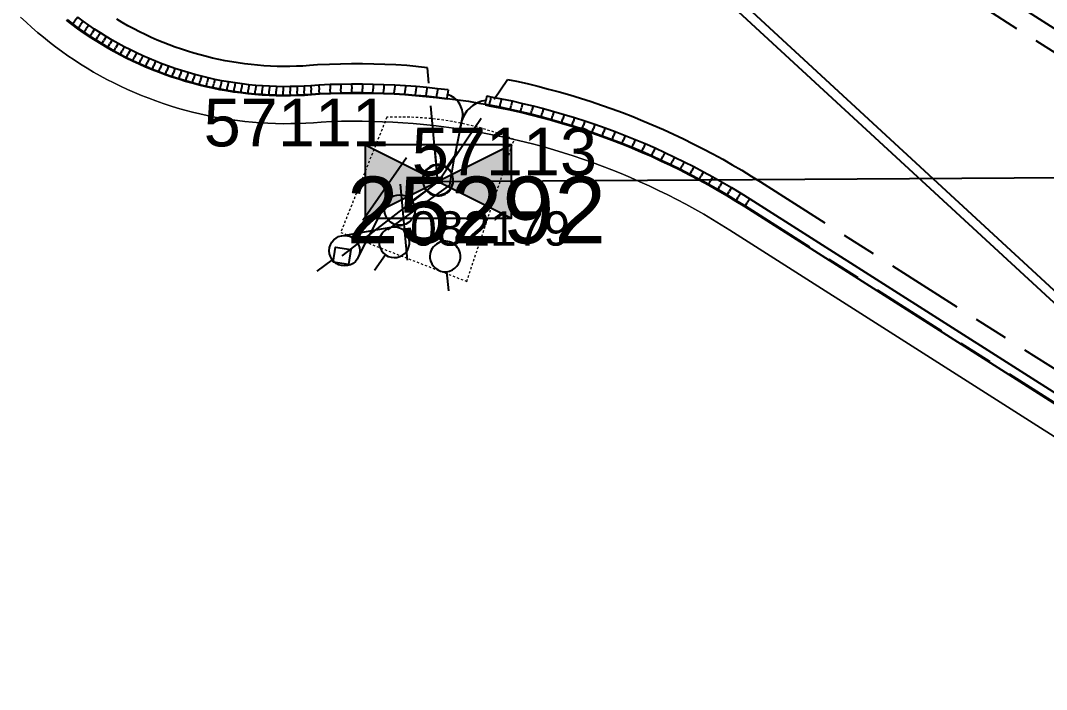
# Model space of a CAD drawing. Header units: metres. Extents: x 0 to 294317, y 0 to 6233398.
# Drawn here: x 292487 to 292540.8, y 6232032.2 to 6232067.3 of the extents above; entities that cross this region are included whole.
import ezdxf
from ezdxf.enums import TextEntityAlignment as Align

# ---------------------------------------------------------------- set-up
doc = ezdxf.new("R2010")
doc.units = ezdxf.units.M
for name, pattern in [('Cable Exist UG', [8.2, 4, -1.2, 1.8, -1.2]), ('HIDDEN', [0.375, 0.25, -0.125]), ('HIDDEN2', [0.1875, 0.125, -0.0625])]:
    doc.linetypes.add(name, pattern=pattern)
doc.layers.get('0').update_dxf_attribs({"color": 6})
for name, color, linetype, lineweight in [('Cadastre Land Parcels_SP_EXT', 9, 'Continuous', 5), ('Cadastre Other Property_SP_EXT', 9, 'HIDDEN', 5), ('Cadastre Roads_SP_EXT', 9, 'Continuous', 5)]:
    doc.layers.add(name, color=color, linetype=linetype, lineweight=lineweight)
for name, color, linetype in [('Duct_SP_EXT', 7, 'Continuous'), ('Equip_HV_EXT', 7, 'Continuous'), ('Equip_LV_EXT', 7, 'Continuous'), ('Mains_HV_EXT', 7, 'Continuous'), ('Mains_SL_EXT', 7, 'Continuous'), ('Services_SP_EXT', 7, 'Continuous'), ('Sub_SP_EXT', 7, 'Continuous'), ('Trench_SP_EXT', 7, 'Continuous')]:
    doc.layers.add(name, color=color, linetype=linetype)
doc.styles.get("Standard").update_dxf_attribs({"font": 'arial.ttf'})
doc.styles.add('SWITCH_LABEL', font='arial.ttf', dxfattribs={"height": 2.5})

# ---------------------------------------------------------------- blocks, each defined once
blk = doc.blocks.new('SUB_PADMOUNT_EXT')
for points in [[(0, 0), (-3.84, 1.92), (-3.84, -1.92)], [(0, 0), (3.84, 1.92), (3.84, -1.92)]]:
    blk.add_hatch(color=256).paths.add_polyline_path(points)
for p, q in [((3.84, 1.92), (-3.84, -1.92)), ((-3.84, 1.92), (3.84, -1.92))]:
    blk.add_line(p, q)
blk.add_lwpolyline([(-3.84, -1.92), (3.84, -1.92), (3.84, 1.92), (-3.84, 1.92)], close=True)
for tag, height, flags, p in [('ASSET_NUM', 3.5, 8, (2, 2)), ('STREET_CODE', 0.2, 9, (1.5, 0)), ('OPERATING_VOLTAGE', 0.2, 9, (1.5, -0.6)), ('CONSTRUCTED_VOLTAGE', 0.2, 9, (1.5, -0.2)), ('NO_PHASES', 0.2, 9, (1.5, -0.4)), ('ORIENTATION', 0.2, 9, (1.5, -0.8)), ('OWNED_BY', 0.2, 9, (1.5, -1)), ('OPERATED_BY', 0.2, 9, (1.5, -1.2)), ('SECONDARY_VOLTAGE', 0.2, 9, (1.5, -1.6)), ('MAINTAINED_BY', 0.2, 9, (1.5, -1.4)), ('STATE', 0.2, 9, (1.5, -1.8)), ('SUBSTATION_TYPE', 0.2, 9, (1.5, -2.2)), ('PARENT', 0.2, 9, (1.5, -2)), ('USAGE', 0.2, 9, (1.5, -2.4)), ('LEGEND', 0.2, 9, (1.5, -2.6)), ('STREETNAME', 0.2, 9, (1.5, -3)), ('SUBURB', 0.2, 9, (1.5, -3.2)), ('LOCATION', 0.2, 9, (1.5, -2.8)), ('Z', 0.2, 1, (1.5, -3.6)), ('NOTES', 0.2, 9, (1.5, -3.4))]:
    blk.add_attdef(tag, text='', height=height, dxfattribs=dict(flags=flags)).set_placement(p, align=Align.MIDDLE_LEFT)
blk = doc.blocks.new('CCP_EXT')
at = {"flags": 9}
for tag, p in [('OWNED_BY', (0, -1)), ('USAGE', (0, -1.2)), ('LEGEND', (0, -1.4)), ('LIFE_SUPPORT', (0, -1.6)), ('STATE', (0, -1.8)), ('NOTES', (0, -2))]:
    blk.add_attdef(tag, text='', height=0.2, dxfattribs=at).set_placement(p, align=Align.MIDDLE_LEFT)
blk.add_wipeout([(0, 0.566), (0.566, 0), (0, -0.566), (-0.566, 0)])
blk.add_lwpolyline([(-0.566, 0), (0, 0.566), (0.566, 0), (0, -0.566), (-0.566, 0)])
at = {"flags": 1}
blk.add_attdef('Z', (0, 0), '', height=0.2, dxfattribs=at)
at = {"flags": 9}
for tag, p in [('CCP_TYPE', (0, 0)), ('OPERATING_VOLTAGE', (0, -0.6)), ('CONSTRUCTED_VOLTAGE', (0, -0.2)), ('NO_PHASES', (0, -0.4)), ('ORIENTATION', (0, -0.8))]:
    blk.add_attdef(tag, text='', height=0.2, dxfattribs=at).set_placement(p, align=Align.MIDDLE_LEFT)
blk = doc.blocks.new('LV_UG_DFUSE_CLOSED_EXT')
for points in [[(5.04, 0.726), (2.156, -0.717)], [(5.049, -0.707), (2.156, 0.717)], [(1, 0), (0, 0)], [(6.2, 0.013), (7.2, 0.013)]]:
    blk.add_lwpolyline(points)
for centre in [(1.8, 0), (5.4, 0.011)]:
    blk.add_circle(centre, 0.8)
at = {"flags": 9}
for tag, p in [('ACTUAL_STATUS', (0, 0)), ('OPERATING_VOLTAGE', (0, -0.6)), ('CONSTRUCTED_VOLTAGE', (0, -0.2)), ('NO_PHASES', (0, -0.4)), ('ORIENTATION', (0, -0.8)), ('STATE', (0, -1)), ('SWITCH_TYPE', (0, -1.2)), ('USAGE', (0, -1.4)), ('NOTES', (0, -1.6))]:
    blk.add_attdef(tag, text='', height=0.2, dxfattribs=at).set_placement(p, align=Align.MIDDLE_LEFT)
at = {"flags": 1}
blk.add_attdef('Z', (0, 0), '', height=0.2, dxfattribs=at)
blk = doc.blocks.new('SWG_HOLEC_SU_EXT')
blk.add_line((1.8, -2), (5.8, -2))
for points in [[(1.8, -0.8, 1), (1.8, 0.8, 1)], [(5.8, -0.8, 1), (5.8, 0.8, 1)]]:
    blk.add_lwpolyline(points, format="xyb", close=True)
for points in [[(1, 0), (0, 0)], [(6.6, 0), (7.6, 0)]]:
    blk.add_lwpolyline(points)
at = {"style": 'SWITCH_LABEL', "flags": 8}
blk.add_attdef('ASSET_NUM', text='', height=2.5, rotation=179.9544, dxfattribs=at).set_placement((-2.4, 0), align=Align.MIDDLE_LEFT)
at = {"flags": 1}
blk.add_attdef('Z', (0, 0), '', height=0.2, dxfattribs=at)
at = {"flags": 9}
for tag, p in [('ACTUAL_STATUS', (0, -0.4)), ('CONSTRUCTED_VOLTAGE', (0, -0.6)), ('OPERATING_VOLTAGE', (0, -1)), ('NO_PHASES', (0, -0.8)), ('ORIENTATION', (0, -1.2)), ('OWNED_BY', (0, -1.4)), ('PARENT', (0, -1.6)), ('STATE', (0, -1.8)), ('SWITCH_TYPE', (0, -2)), ('USAGE', (0, -2.2)), ('STREETNAME', (0, -2.6)), ('LOCATION', (0, -2.4)), ('SUBURB', (0, -2.8)), ('NOTES', (0, -3))]:
    blk.add_attdef(tag, text='', height=0.2, dxfattribs=at).set_placement(p, align=Align.MIDDLE_LEFT)
at = {"style": 'SWITCH_LABEL', "flags": 9}
blk.add_attdef('STREET_CODE', text='', height=0.2, dxfattribs=at).set_placement((0, -0.2), align=Align.MIDDLE_LEFT)

msp = doc.modelspace()

# ---------------------------------------------------------------- linework, layer by layer
at = {"layer": 'Cadastre Land Parcels_SP_EXT', "linetype": 'Continuous'}
msp.add_lwpolyline([(292623.255, 6231993.206), (292524.206, 6232056.264), (292523.752, 6232056.549), (292523.293, 6232056.827), (292522.831, 6232057.098), (292522.366, 6232057.363), (292521.895, 6232057.62), (292521.421, 6232057.871), (292520.944, 6232058.114), (292520.463, 6232058.351), (292519.979, 6232058.581), (292519.491, 6232058.803), (292519, 6232059.019), (292518.506, 6232059.226), (292518.009, 6232059.427), (292517.51, 6232059.619), (292517.007, 6232059.806), (292516.501, 6232059.984), (292515.994, 6232060.155), (292515.483, 6232060.319), (292514.971, 6232060.475), (292514.456, 6232060.624), (292513.938, 6232060.764), (292513.419, 6232060.898), (292512.898, 6232061.023), (292512.376, 6232061.141), (292511.851, 6232061.252), (292511.325, 6232061.355), (292510.798, 6232061.449), (292510.268, 6232061.536), (292509.738, 6232061.615), (292509.208, 6232061.687), (292508.675, 6232061.751), (292508.142, 6232061.806), (292507.609, 6232061.854), (292507.074, 6232061.895), (292506.539, 6232061.927), (292506.004, 6232061.951), (292505.468, 6232061.968), (292504.932, 6232061.976), (292504.396, 6232061.977), (292503.861, 6232061.97), (292503.324, 6232061.955), (292502.789, 6232061.932), (292502.39, 6232061.899), (292501.99, 6232061.874), (292501.591, 6232061.857), (292501.191, 6232061.848), (292500.79, 6232061.846), (292500.79, 6232061.846), (292500.39, 6232061.853), (292499.991, 6232061.869), (292499.591, 6232061.891), (292499.192, 6232061.922), (292498.794, 6232061.961), (292498.396, 6232062.008), (292498, 6232062.062), (292497.604, 6232062.125), (292497.21, 6232062.194), (292496.817, 6232062.272), (292496.426, 6232062.358), (292496.037, 6232062.452), (292495.65, 6232062.554), (292495.265, 6232062.663), (292494.883, 6232062.78), (292494.502, 6232062.904), (292494.124, 6232063.036), (292493.749, 6232063.176), (292493.377, 6232063.323), (292493.007, 6232063.477), (292492.641, 6232063.639), (292492.279, 6232063.808), (292491.919, 6232063.984), (292491.564, 6232064.167), (292491.211, 6232064.357), (292490.863, 6232064.555), (292490.519, 6232064.759), (292490.179, 6232064.969), (292489.843, 6232065.188), (292489.511, 6232065.412), (292489.184, 6232065.643), (292488.862, 6232065.88), (292488.545, 6232066.124), (292488.232, 6232066.374), (292487.925, 6232066.631), (292487.622, 6232066.893), (292487.326, 6232067.161), (292487.034, 6232067.436)], dxfattribs=at)
at = {"layer": 'Duct_SP_EXT'}
for p, q in [((292533.891, 6232071.497), (292548.444, 6232062.231)), ((292490.029, 6232067.43), (292489.884, 6232067.238)), ((292490.318, 6232067.217), (292490.029, 6232067.43)), ((292489.74, 6232067.047), (292489.446, 6232067.273)), ((292489.74, 6232067.047), (292489.884, 6232067.238)), ((292490.038, 6232066.827), (292489.74, 6232067.047)), ((292490.038, 6232066.827), (292490.178, 6232067.022)), ((292490.341, 6232066.613), (292490.038, 6232066.827)), ((292490.318, 6232067.217), (292490.178, 6232067.022)), ((292490.614, 6232067.008), (292490.318, 6232067.217)), ((292490.614, 6232067.008), (292490.478, 6232066.811)), ((292490.916, 6232066.804), (292490.614, 6232067.008)), ((292490.341, 6232066.613), (292490.478, 6232066.811)), ((292490.65, 6232066.404), (292490.341, 6232066.613)), ((292490.65, 6232066.404), (292490.783, 6232066.604)), ((292490.961, 6232066.202), (292490.65, 6232066.404)), ((292490.916, 6232066.804), (292490.783, 6232066.604)), ((292491.218, 6232066.608), (292490.916, 6232066.804)), ((292490.961, 6232066.202), (292491.089, 6232066.405)), ((292491.218, 6232066.608), (292491.089, 6232066.405)), ((292491.524, 6232066.418), (292491.218, 6232066.608)), ((292491.524, 6232066.418), (292491.4, 6232066.213)), ((292491.836, 6232066.233), (292491.524, 6232066.418)), ((292491.276, 6232066.007), (292490.961, 6232066.202)), ((292491.276, 6232066.007), (292491.4, 6232066.213)), ((292491.596, 6232065.817), (292491.276, 6232066.007)), ((292491.596, 6232065.817), (292491.716, 6232066.025)), ((292491.917, 6232065.635), (292491.596, 6232065.817)), ((292491.836, 6232066.233), (292491.716, 6232066.025)), ((292492.149, 6232066.055), (292491.836, 6232066.233)), ((292491.917, 6232065.635), (292492.033, 6232065.845)), ((292492.149, 6232066.055), (292492.033, 6232065.845)), ((292492.468, 6232065.883), (292492.149, 6232066.055)), ((292492.468, 6232065.883), (292492.357, 6232065.671)), ((292492.79, 6232065.718), (292492.468, 6232065.883)), ((292492.245, 6232065.459), (292491.917, 6232065.635)), ((292492.245, 6232065.459), (292492.357, 6232065.671)), ((292492.574, 6232065.289), (292492.245, 6232065.459)), ((292492.574, 6232065.289), (292492.682, 6232065.503)), ((292492.908, 6232065.125), (292492.574, 6232065.289)), ((292492.79, 6232065.718), (292492.682, 6232065.503)), ((292493.115, 6232065.558), (292492.79, 6232065.718)), ((292492.908, 6232065.125), (292493.012, 6232065.342)), ((292493.115, 6232065.558), (292493.012, 6232065.342)), ((292493.444, 6232065.405), (292493.115, 6232065.558)), ((292493.444, 6232065.405), (292493.344, 6232065.187)), ((292493.773, 6232065.259), (292493.444, 6232065.405)), ((292493.773, 6232065.259), (292493.678, 6232065.039)), ((292494.106, 6232065.121), (292493.773, 6232065.259)), ((292493.245, 6232064.968), (292492.908, 6232065.125)), ((292493.245, 6232064.968), (292493.344, 6232065.187)), ((292493.584, 6232064.818), (292493.245, 6232064.968)), ((292493.584, 6232064.818), (292493.678, 6232065.039)), ((292493.925, 6232064.676), (292493.584, 6232064.818)), ((292493.925, 6232064.676), (292494.016, 6232064.898)), ((292494.272, 6232064.539), (292493.925, 6232064.676)), ((292494.106, 6232065.121), (292494.016, 6232064.898)), ((292494.444, 6232064.987), (292494.106, 6232065.121)), ((292494.272, 6232064.539), (292494.358, 6232064.763)), ((292494.444, 6232064.987), (292494.358, 6232064.763)), ((292494.783, 6232064.861), (292494.444, 6232064.987)), ((292494.783, 6232064.861), (292494.702, 6232064.635)), ((292495.122, 6232064.742), (292494.783, 6232064.861)), ((292495.122, 6232064.742), (292495.046, 6232064.515)), ((292495.467, 6232064.63), (292495.122, 6232064.742)), ((292494.62, 6232064.409), (292494.272, 6232064.539)), ((292494.62, 6232064.409), (292494.702, 6232064.635)), ((292494.969, 6232064.287), (292494.62, 6232064.409)), ((292494.969, 6232064.287), (292495.046, 6232064.515)), ((292495.322, 6232064.172), (292494.969, 6232064.287)), ((292495.322, 6232064.172), (292495.394, 6232064.401)), ((292495.677, 6232064.064), (292495.322, 6232064.172)), ((292495.467, 6232064.63), (292495.394, 6232064.401)), ((292495.813, 6232064.524), (292495.467, 6232064.63)), ((292495.677, 6232064.064), (292495.745, 6232064.294)), ((292495.813, 6232064.524), (292495.745, 6232064.294)), ((292496.161, 6232064.426), (292495.813, 6232064.524)), ((292496.035, 6232063.963), (292496.098, 6232064.194)), ((292496.161, 6232064.426), (292496.098, 6232064.194)), ((292496.512, 6232064.333), (292496.161, 6232064.426)), ((292496.512, 6232064.333), (292496.453, 6232064.101)), ((292496.862, 6232064.249), (292496.512, 6232064.333)), ((292496.862, 6232064.249), (292496.808, 6232064.015)), ((292497.214, 6232064.171), (292496.862, 6232064.249)), ((292497.214, 6232064.171), (292497.165, 6232063.936)), ((292497.568, 6232064.101), (292497.214, 6232064.171)), ((292496.035, 6232063.963), (292495.677, 6232064.064)), ((292496.395, 6232063.868), (292496.035, 6232063.963)), ((292496.395, 6232063.868), (292496.453, 6232064.101)), ((292496.754, 6232063.781), (292496.395, 6232063.868)), ((292496.754, 6232063.781), (292496.808, 6232064.015)), ((292497.116, 6232063.701), (292496.754, 6232063.781)), ((292497.116, 6232063.701), (292497.165, 6232063.936)), ((292497.48, 6232063.629), (292497.116, 6232063.701)), ((292497.48, 6232063.629), (292497.524, 6232063.865)), ((292497.846, 6232063.564), (292497.48, 6232063.629)), ((292497.568, 6232064.101), (292497.524, 6232063.865)), ((292497.926, 6232064.038), (292497.568, 6232064.101)), ((292497.846, 6232063.564), (292497.886, 6232063.801)), ((292497.926, 6232064.038), (292497.886, 6232063.801)), ((292498.283, 6232063.981), (292497.926, 6232064.038)), ((292498.213, 6232063.506), (292498.248, 6232063.743)), ((292498.283, 6232063.981), (292498.248, 6232063.743)), ((292498.641, 6232063.932), (292498.283, 6232063.981)), ((292498.58, 6232063.456), (292498.61, 6232063.694)), ((292498.641, 6232063.932), (292498.61, 6232063.694)), ((292499.002, 6232063.889), (292498.641, 6232063.932)), ((292498.95, 6232063.412), (292498.976, 6232063.651)), ((292499.002, 6232063.889), (292498.976, 6232063.651)), ((292499.362, 6232063.854), (292499.002, 6232063.889)), ((292499.32, 6232063.376), (292499.341, 6232063.615)), ((292499.362, 6232063.854), (292499.341, 6232063.615)), ((292499.72, 6232063.826), (292499.362, 6232063.854)), ((292499.72, 6232063.826), (292499.704, 6232063.587)), ((292500.081, 6232063.807), (292499.72, 6232063.826)), ((292500.081, 6232063.807), (292500.07, 6232063.567)), ((292500.444, 6232063.793), (292500.081, 6232063.807)), ((292500.444, 6232063.793), (292500.437, 6232063.553)), ((292500.803, 6232063.786), (292500.444, 6232063.793)), ((292500.803, 6232063.786), (292500.801, 6232063.546)), ((292501.165, 6232063.788), (292500.803, 6232063.786)), ((292501.529, 6232063.796), (292501.165, 6232063.788)), ((292501.165, 6232063.788), (292501.168, 6232063.548)), ((292501.888, 6232063.811), (292501.529, 6232063.796)), ((292501.529, 6232063.796), (292501.537, 6232063.556)), ((292502.249, 6232063.834), (292501.888, 6232063.811)), ((292501.888, 6232063.811), (292501.9, 6232063.571)), ((292502.669, 6232063.869), (292502.249, 6232063.834)), ((292502.249, 6232063.834), (292502.266, 6232063.595)), ((292503.257, 6232063.894), (292502.669, 6232063.869)), ((292502.669, 6232063.869), (292502.684, 6232063.629)), ((292502.699, 6232063.39), (292502.684, 6232063.629)), ((292503.82, 6232063.909), (292503.257, 6232063.894)), ((292503.257, 6232063.894), (292503.265, 6232063.654)), ((292503.273, 6232063.414), (292503.265, 6232063.654)), ((292504.384, 6232063.917), (292503.82, 6232063.909)), ((292503.82, 6232063.909), (292503.825, 6232063.669)), ((292503.83, 6232063.429), (292503.825, 6232063.669)), ((292504.949, 6232063.916), (292504.384, 6232063.917)), ((292504.384, 6232063.917), (292504.386, 6232063.677)), ((292504.387, 6232063.437), (292504.386, 6232063.677)), ((292504.945, 6232063.436), (292504.947, 6232063.676)), ((292504.949, 6232063.916), (292504.947, 6232063.676)), ((292505.514, 6232063.908), (292504.949, 6232063.916)), ((292505.503, 6232063.428), (292505.508, 6232063.668)), ((292505.514, 6232063.908), (292505.508, 6232063.668)), ((292506.078, 6232063.889), (292505.514, 6232063.908)), ((292506.06, 6232063.41), (292506.069, 6232063.65)), ((292506.078, 6232063.889), (292506.069, 6232063.65)), ((292506.641, 6232063.864), (292506.078, 6232063.889)), ((292506.615, 6232063.385), (292506.628, 6232063.625)), ((292506.641, 6232063.864), (292506.628, 6232063.625)), ((292507.206, 6232063.83), (292506.641, 6232063.864)), ((292507.206, 6232063.83), (292507.19, 6232063.591)), ((292507.77, 6232063.787), (292507.206, 6232063.83)), ((292507.77, 6232063.787), (292507.75, 6232063.548)), ((292508.329, 6232063.737), (292507.77, 6232063.787)), ((292508.329, 6232063.737), (292508.306, 6232063.498)), ((292508.89, 6232063.679), (292508.329, 6232063.737)), ((292508.89, 6232063.679), (292508.864, 6232063.441)), ((292509.439, 6232063.613), (292508.89, 6232063.679)), ((292509.439, 6232063.613), (292509.41, 6232063.375)), ((292498.213, 6232063.506), (292497.846, 6232063.564)), ((292498.58, 6232063.456), (292498.213, 6232063.506)), ((292498.95, 6232063.412), (292498.58, 6232063.456)), ((292499.32, 6232063.376), (292498.95, 6232063.412)), ((292499.688, 6232063.347), (292499.32, 6232063.376)), ((292499.688, 6232063.347), (292499.704, 6232063.587)), ((292500.058, 6232063.327), (292499.688, 6232063.347)), ((292500.058, 6232063.327), (292500.07, 6232063.567)), ((292500.431, 6232063.313), (292500.058, 6232063.327)), ((292500.431, 6232063.313), (292500.437, 6232063.553)), ((292500.8, 6232063.306), (292500.431, 6232063.313)), ((292500.8, 6232063.306), (292500.801, 6232063.546)), ((292501.172, 6232063.308), (292500.8, 6232063.306)), ((292501.172, 6232063.308), (292501.168, 6232063.548)), ((292501.544, 6232063.316), (292501.172, 6232063.308)), ((292501.544, 6232063.316), (292501.537, 6232063.556)), ((292501.913, 6232063.332), (292501.544, 6232063.316)), ((292501.913, 6232063.332), (292501.9, 6232063.571)), ((292502.284, 6232063.356), (292501.913, 6232063.332)), ((292502.284, 6232063.356), (292502.266, 6232063.595)), ((292502.699, 6232063.39), (292502.284, 6232063.356)), ((292503.273, 6232063.414), (292502.699, 6232063.39)), ((292503.83, 6232063.429), (292503.273, 6232063.414)), ((292504.387, 6232063.437), (292503.83, 6232063.429)), ((292504.945, 6232063.436), (292504.387, 6232063.437)), ((292505.503, 6232063.428), (292504.945, 6232063.436)), ((292506.06, 6232063.41), (292505.503, 6232063.428)), ((292506.615, 6232063.385), (292506.06, 6232063.41)), ((292507.173, 6232063.351), (292506.615, 6232063.385)), ((292507.173, 6232063.351), (292507.19, 6232063.591)), ((292507.73, 6232063.309), (292507.173, 6232063.351)), ((292507.73, 6232063.309), (292507.75, 6232063.548)), ((292508.283, 6232063.259), (292507.73, 6232063.309)), ((292508.283, 6232063.259), (292508.306, 6232063.498)), ((292508.837, 6232063.202), (292508.283, 6232063.259)), ((292508.837, 6232063.202), (292508.864, 6232063.441)), ((292509.382, 6232063.137), (292508.837, 6232063.202)), ((292509.382, 6232063.137), (292509.41, 6232063.375)), ((292511.376, 6232062.829), (292511.418, 6232063.065)), ((292511.461, 6232063.301), (292511.418, 6232063.065)), ((292511.461, 6232063.301), (292511.683, 6232063.261)), ((292511.683, 6232063.261), (292511.639, 6232063.025)), ((292511.683, 6232063.261), (292512.238, 6232063.153)), ((292512.238, 6232063.153), (292512.19, 6232062.918)), ((292512.238, 6232063.153), (292512.79, 6232063.036)), ((292511.376, 6232062.829), (292511.594, 6232062.79)), ((292511.594, 6232062.79), (292511.639, 6232063.025)), ((292511.594, 6232062.79), (292512.142, 6232062.683)), ((292512.142, 6232062.683), (292512.19, 6232062.918)), ((292512.142, 6232062.683), (292512.687, 6232062.567)), ((292512.687, 6232062.567), (292512.738, 6232062.802)), ((292512.687, 6232062.567), (292513.229, 6232062.445)), ((292512.79, 6232063.036), (292512.738, 6232062.802)), ((292512.79, 6232063.036), (292513.338, 6232062.913)), ((292513.229, 6232062.445), (292513.283, 6232062.679)), ((292513.338, 6232062.913), (292513.283, 6232062.679)), ((292513.338, 6232062.913), (292513.888, 6232062.781)), ((292513.772, 6232062.315), (292513.83, 6232062.548)), ((292513.888, 6232062.781), (292513.83, 6232062.548)), ((292513.888, 6232062.781), (292514.435, 6232062.64)), ((292514.435, 6232062.64), (292514.374, 6232062.408)), ((292514.435, 6232062.64), (292514.98, 6232062.492)), ((292513.229, 6232062.445), (292513.772, 6232062.315)), ((292513.772, 6232062.315), (292514.312, 6232062.176)), ((292514.312, 6232062.176), (292514.374, 6232062.408)), ((292514.312, 6232062.176), (292514.85, 6232062.029)), ((292514.85, 6232062.029), (292514.915, 6232062.26)), ((292514.85, 6232062.029), (292515.386, 6232061.875)), ((292514.98, 6232062.492), (292514.915, 6232062.26)), ((292514.98, 6232062.492), (292515.522, 6232062.335)), ((292515.386, 6232061.875), (292515.454, 6232062.105)), ((292515.522, 6232062.335), (292515.454, 6232062.105)), ((292515.522, 6232062.335), (292516.062, 6232062.171)), ((292516.062, 6232062.171), (292515.991, 6232061.942)), ((292516.062, 6232062.171), (292516.6, 6232061.998)), ((292516.6, 6232061.998), (292516.525, 6232061.77)), ((292516.6, 6232061.998), (292517.133, 6232061.819)), ((292515.386, 6232061.875), (292515.919, 6232061.713)), ((292515.919, 6232061.713), (292515.991, 6232061.942)), ((292515.919, 6232061.713), (292516.45, 6232061.542)), ((292516.45, 6232061.542), (292516.525, 6232061.77)), ((292516.45, 6232061.542), (292516.976, 6232061.365)), ((292516.976, 6232061.365), (292517.055, 6232061.592)), ((292517.133, 6232061.819), (292517.055, 6232061.592)), ((292517.133, 6232061.819), (292517.667, 6232061.631)), ((292517.667, 6232061.631), (292517.585, 6232061.405)), ((292517.667, 6232061.631), (292518.197, 6232061.434)), ((292516.976, 6232061.365), (292517.504, 6232061.179)), ((292517.504, 6232061.179), (292517.585, 6232061.405)), ((292517.504, 6232061.179), (292518.027, 6232060.985)), ((292518.027, 6232060.985), (292518.112, 6232061.209)), ((292518.027, 6232060.985), (292518.546, 6232060.784)), ((292518.197, 6232061.434), (292518.112, 6232061.209)), ((292518.197, 6232061.434), (292518.722, 6232061.231)), ((292518.546, 6232060.784), (292518.634, 6232061.008)), ((292518.722, 6232061.231), (292518.634, 6232061.008)), ((292518.722, 6232061.231), (292519.245, 6232061.02)), ((292519.245, 6232061.02), (292519.153, 6232060.798)), ((292519.245, 6232061.02), (292519.766, 6232060.801)), ((292518.546, 6232060.784), (292519.062, 6232060.576)), ((292519.062, 6232060.576), (292519.153, 6232060.798)), ((292519.062, 6232060.576), (292519.576, 6232060.36)), ((292519.576, 6232060.36), (292519.671, 6232060.581)), ((292519.766, 6232060.801), (292519.671, 6232060.581)), ((292519.766, 6232060.801), (292520.284, 6232060.573)), ((292520.284, 6232060.573), (292520.186, 6232060.354)), ((292520.284, 6232060.573), (292520.795, 6232060.34)), ((292519.576, 6232060.36), (292520.088, 6232060.135)), ((292520.088, 6232060.135), (292520.186, 6232060.354)), ((292520.088, 6232060.135), (292520.593, 6232059.905)), ((292520.593, 6232059.905), (292520.694, 6232060.123)), ((292520.593, 6232059.905), (292521.098, 6232059.666)), ((292520.795, 6232060.34), (292520.694, 6232060.123)), ((292520.795, 6232060.34), (292521.307, 6232060.098)), ((292521.098, 6232059.666), (292521.203, 6232059.882)), ((292521.307, 6232060.098), (292521.203, 6232059.882)), ((292521.307, 6232060.098), (292521.813, 6232059.849)), ((292521.813, 6232059.849), (292521.706, 6232059.634)), ((292521.813, 6232059.849), (292522.315, 6232059.593)), ((292521.098, 6232059.666), (292521.598, 6232059.42)), ((292521.598, 6232059.42), (292521.706, 6232059.634)), ((292521.598, 6232059.42), (292522.094, 6232059.167)), ((292522.094, 6232059.167), (292522.205, 6232059.38)), ((292522.315, 6232059.593), (292522.205, 6232059.38)), ((292522.315, 6232059.593), (292522.815, 6232059.328)), ((292522.815, 6232059.328), (292522.701, 6232059.117)), ((292522.815, 6232059.328), (292523.31, 6232059.057)), ((292522.094, 6232059.167), (292522.587, 6232058.906)), ((292522.587, 6232058.906), (292522.701, 6232059.117)), ((292522.587, 6232058.906), (292523.076, 6232058.638)), ((292523.076, 6232058.638), (292523.193, 6232058.848)), ((292523.31, 6232059.057), (292523.193, 6232058.848)), ((292523.31, 6232059.057), (292523.801, 6232058.779)), ((292523.801, 6232058.779), (292523.681, 6232058.571)), ((292523.801, 6232058.779), (292524.288, 6232058.493)), ((292523.076, 6232058.638), (292523.561, 6232058.363)), ((292523.561, 6232058.363), (292523.681, 6232058.571)), ((292523.561, 6232058.363), (292524.042, 6232058.081)), ((292524.042, 6232058.081), (292524.165, 6232058.287)), ((292524.288, 6232058.493), (292524.165, 6232058.287)), ((292524.288, 6232058.493), (292524.77, 6232058.2)), ((292524.042, 6232058.081), (292524.518, 6232057.791)), ((292524.518, 6232057.791), (292524.644, 6232057.996)), ((292524.518, 6232057.791), (292524.985, 6232057.499)), ((292524.77, 6232058.2), (292524.644, 6232057.996)), ((292524.77, 6232058.2), (292525.242, 6232057.905)), ((292524.985, 6232057.499), (292525.113, 6232057.702)), ((292525.242, 6232057.905), (292525.113, 6232057.702)), ((292525.242, 6232057.905), (292624.297, 6231994.842)), ((292524.985, 6232057.499), (292624.039, 6231994.438))]:
    msp.add_line(p, q, dxfattribs=at)
at = {"layer": 'Mains_HV_EXT', "linetype": 'Cable Exist UG'}
for points in [[(292533.319, 6232070.604), (292547.875, 6232061.337)], [(292508.892, 6232058.795), (292508.361, 6232064.777), (292508.361, 6232064.777), (292507.278, 6232064.888), (292506.696, 6232064.923), (292506.119, 6232064.949), (292505.539, 6232064.967), (292504.958, 6232064.976), (292504.378, 6232064.977), (292503.798, 6232064.969), (292503.22, 6232064.953), (292502.603, 6232064.927), (292502.171, 6232064.892), (292501.831, 6232064.87), (292501.495, 6232064.856), (292501.151, 6232064.848), (292500.81, 6232064.847), (292500.473, 6232064.852), (292500.13, 6232064.865), (292499.79, 6232064.884), (292499.454, 6232064.91), (292499.116, 6232064.943), (292498.774, 6232064.984), (292498.438, 6232065.03), (292498.102, 6232065.083), (292497.764, 6232065.143), (292497.431, 6232065.209), (292497.1, 6232065.282), (292496.771, 6232065.361), (292496.44, 6232065.448), (292496.112, 6232065.541), (292495.786, 6232065.641), (292495.461, 6232065.747), (292495.143, 6232065.858), (292494.824, 6232065.977), (292494.504, 6232066.103), (292494.191, 6232066.233), (292493.882, 6232066.37), (292493.572, 6232066.515), (292493.266, 6232066.665), (292492.963, 6232066.821), (292492.662, 6232066.983), (292492.368, 6232067.15), (292492.074, 6232067.324)], [(292508.928, 6232058.827), (292512.559, 6232064.161), (292512.559, 6232064.161), (292513.016, 6232064.072), (292513.578, 6232063.945), (292514.143, 6232063.81), (292514.707, 6232063.664), (292515.266, 6232063.512), (292515.823, 6232063.351), (292516.378, 6232063.183), (292516.931, 6232063.005), (292517.478, 6232062.821), (292518.028, 6232062.628), (292518.573, 6232062.425), (292519.112, 6232062.217), (292519.648, 6232062), (292520.184, 6232061.775), (292520.717, 6232061.541), (292521.241, 6232061.302), (292521.768, 6232061.053), (292522.288, 6232060.796), (292522.804, 6232060.533), (292523.317, 6232060.262), (292523.826, 6232059.983), (292524.331, 6232059.696), (292524.831, 6232059.403), (292525.326, 6232059.102), (292525.807, 6232058.801), (292624.867, 6231995.737)]]:
    msp.add_lwpolyline(points, dxfattribs=at)
at = {"layer": 'Services_SP_EXT'}
msp.add_lwpolyline([(292508.924, 6232058.82), (292566.542, 6232059.18)], dxfattribs=at)
at = {"layer": 'Trench_SP_EXT', "linetype": 'Cable Exist UG'}
for points in [[(292510.113, 6232061.746), (292510.197, 6232062.169), (292510.197, 6232062.169, 0.37358), (292509.394, 6232063.377)], [(292510.071, 6232061.624), (292510.174, 6232062.045), (292510.174, 6232062.045, -0.288546), (292511.419, 6232063.065)]]:
    msp.add_lwpolyline(points, format="xyb", dxfattribs=at)
for points in [[(292509.776, 6232060.038), (292510.242, 6232062.398)], [(292509.76, 6232060.084), (292509.506, 6232058.631), (292506.225, 6232056.254)]]:
    msp.add_lwpolyline(points, dxfattribs=at)

# ---------------------------------------------------------------- block references
at = {"layer": 'Sub_SP_EXT'}
ref = msp.add_blockref('SUB_PADMOUNT_EXT', (292508.924, 6232058.82), dxfattribs=at)
ref.add_attrib('ASSET_NUM', '25292', dxfattribs={"layer": '0', "height": 3.5}).set_placement((292510.924, 6232059.07), align=Align.TOP_CENTER)

# ---------------------------------------------------------------- texts
at = {"layer": 'Cadastre Other Property_SP_EXT'}
msp.add_text('082179', height=1.8, dxfattribs=at).set_placement((292507.445, 6232055.452))

# ---------------------------------------------------------------- next in the draw order: block references
at = {"layer": 'Services_SP_EXT', "rotation": 36.17807993633011}
msp.add_blockref('CCP_EXT', (292503.878, 6232054.917), dxfattribs=at)

# ---------------------------------------------------------------- next in the draw order: linework, layer by layer
at = {"layer": 'Cadastre Other Property_SP_EXT', "linetype": 'HIDDEN2'}
msp.add_lwpolyline([(292510.416, 6232053.575), (292512.898, 6232061.023), (292512.898, 6232061.023, 0.107628), (292506.229, 6232062.182), (292506.229, 6232062.182), (292503.81, 6232056.147), (292510.416, 6232053.575)], format="xyb", close=True, dxfattribs=at)
at = {"layer": 'Cadastre Roads_SP_EXT', "linetype": 'Continuous'}
msp.add_lwpolyline([(292487.034, 6232067.436), (292487.326, 6232067.161), (292487.622, 6232066.893), (292487.925, 6232066.631), (292488.232, 6232066.374), (292488.545, 6232066.124), (292488.862, 6232065.88), (292489.184, 6232065.643), (292489.511, 6232065.412), (292489.843, 6232065.188), (292490.179, 6232064.969), (292490.519, 6232064.759), (292490.863, 6232064.555), (292491.211, 6232064.357), (292491.563, 6232064.167), (292491.919, 6232063.984), (292492.279, 6232063.808), (292492.641, 6232063.639), (292493.007, 6232063.477), (292493.377, 6232063.323), (292493.749, 6232063.176), (292494.124, 6232063.036), (292494.502, 6232062.904), (292494.883, 6232062.78), (292495.265, 6232062.663), (292495.65, 6232062.554), (292496.037, 6232062.452), (292496.426, 6232062.358), (292496.817, 6232062.272), (292497.21, 6232062.194), (292497.604, 6232062.124), (292498, 6232062.062), (292498.396, 6232062.008), (292498.794, 6232061.961), (292499.192, 6232061.922), (292499.591, 6232061.891), (292499.991, 6232061.869), (292500.39, 6232061.853), (292500.79, 6232061.846), (292501.191, 6232061.848), (292501.591, 6232061.857), (292501.99, 6232061.874), (292502.39, 6232061.899), (292502.789, 6232061.932), (292503.324, 6232061.955), (292503.861, 6232061.97), (292504.396, 6232061.977), (292504.932, 6232061.976), (292505.468, 6232061.968), (292506.004, 6232061.951), (292506.539, 6232061.927), (292507.074, 6232061.895), (292507.609, 6232061.854), (292508.143, 6232061.806), (292508.675, 6232061.751), (292509.208, 6232061.687), (292509.738, 6232061.615), (292510.268, 6232061.536), (292510.798, 6232061.449), (292511.325, 6232061.355), (292511.851, 6232061.252), (292512.376, 6232061.141), (292512.898, 6232061.023), (292513.419, 6232060.898), (292513.938, 6232060.764), (292514.456, 6232060.624), (292514.971, 6232060.475), (292515.483, 6232060.319), (292515.994, 6232060.155), (292516.501, 6232059.984), (292517.007, 6232059.806), (292517.51, 6232059.619), (292518.009, 6232059.426), (292518.506, 6232059.226), (292519, 6232059.019), (292519.491, 6232058.803), (292519.979, 6232058.581), (292520.463, 6232058.351), (292520.944, 6232058.114), (292521.421, 6232057.871), (292521.895, 6232057.62), (292522.366, 6232057.363), (292522.831, 6232057.098), (292523.293, 6232056.827), (292523.752, 6232056.549), (292524.206, 6232056.264), (292623.255, 6231993.206)], dxfattribs=at)
at = {"layer": 'Duct_SP_EXT'}
for p, q in [((292556.526, 6232038.275), (292492.334, 6232097.586)), ((292556.852, 6232038.627), (292492.659, 6232097.938))]:
    msp.add_line(p, q, dxfattribs=at)
at = {"layer": 'Mains_SL_EXT', "linetype": 'Cable Exist UG'}
msp.add_lwpolyline([(292489.471, 6232067.305), (292489.764, 6232067.079), (292490.061, 6232066.86), (292490.364, 6232066.646), (292490.672, 6232066.437), (292490.982, 6232066.236), (292491.296, 6232066.042), (292491.616, 6232065.852), (292491.936, 6232065.67), (292492.263, 6232065.494), (292492.592, 6232065.324), (292492.925, 6232065.161), (292493.262, 6232065.004), (292493.599, 6232064.855), (292493.941, 6232064.713), (292494.287, 6232064.576), (292494.634, 6232064.447), (292494.982, 6232064.325), (292495.334, 6232064.21), (292495.689, 6232064.102), (292496.045, 6232064.001), (292496.404, 6232063.907), (292496.763, 6232063.82), (292497.124, 6232063.741), (292497.487, 6232063.669), (292497.853, 6232063.604), (292498.219, 6232063.546), (292498.585, 6232063.496), (292498.955, 6232063.452), (292499.323, 6232063.416), (292499.69, 6232063.387), (292500.06, 6232063.367), (292500.432, 6232063.353), (292500.8, 6232063.346), (292501.171, 6232063.348), (292501.543, 6232063.356), (292501.911, 6232063.372), (292502.281, 6232063.395), (292502.696, 6232063.429), (292503.272, 6232063.454), (292503.829, 6232063.469), (292504.387, 6232063.477), (292504.945, 6232063.476), (292505.503, 6232063.468), (292506.061, 6232063.45), (292506.618, 6232063.425), (292507.176, 6232063.391), (292507.733, 6232063.349), (292508.287, 6232063.299), (292508.842, 6232063.242), (292509.398, 6232063.175), (292509.949, 6232063.1), (292510.5, 6232063.018), (292511.052, 6232062.928), (292511.602, 6232062.829), (292512.15, 6232062.722), (292512.696, 6232062.606), (292513.238, 6232062.484), (292513.782, 6232062.354), (292514.323, 6232062.214), (292514.861, 6232062.068), (292515.397, 6232061.913), (292515.931, 6232061.751), (292516.463, 6232061.58), (292516.989, 6232061.403), (292517.517, 6232061.217), (292518.041, 6232061.022), (292518.56, 6232060.822), (292519.077, 6232060.613), (292519.592, 6232060.397), (292520.104, 6232060.172), (292520.61, 6232059.941), (292521.116, 6232059.702), (292521.616, 6232059.455), (292522.113, 6232059.202), (292522.606, 6232058.941), (292523.096, 6232058.673), (292523.581, 6232058.397), (292524.062, 6232058.115), (292524.539, 6232057.825), (292525.007, 6232057.533), (292624.061, 6231994.471)], dxfattribs=at)
at = {"layer": 'Services_SP_EXT'}
msp.add_lwpolyline([(292508.924, 6232058.82), (292503.878, 6232054.917)], dxfattribs=at)

# ---------------------------------------------------------------- next in the draw order: block references
at = {"layer": 'Equip_HV_EXT'}
ref = msp.add_blockref('SWG_HOLEC_SU_EXT', (292508.74, 6232060.656), dxfattribs=dict(at, rotation=275.3992377731759))
ref.add_attrib('ASSET_NUM', '57111', dxfattribs={"layer": '0', "height": 2.5, "style": 'SWITCH_LABEL'}).set_placement((292506.341, 6232061.906), align=Align.MIDDLE_RIGHT)
ref = msp.add_blockref('SWG_HOLEC_SU_EXT', (292509.932, 6232060.383), dxfattribs=dict(at, rotation=235.1618383969079))
ref.add_attrib('ASSET_NUM', '57113', dxfattribs={"layer": '0', "height": 2.5, "style": 'SWITCH_LABEL'}).set_placement((292507.533, 6232061.633), align=Align.TOP_LEFT)
at = {"layer": 'Equip_LV_EXT', "rotation": 216.2199932311194}
msp.add_blockref('LV_UG_DFUSE_CLOSED_EXT', (292508.363, 6232058.386), dxfattribs=at)

doc.saveas('drawing.dxf')
